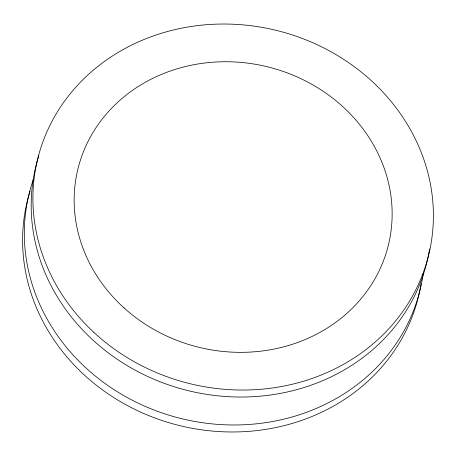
<?xml version="1.0" encoding="UTF-8"?>
<svg xmlns="http://www.w3.org/2000/svg" width="456" height="456" viewBox="0 0 456 456"><rect width="100%" height="100%" fill="white"/><g stroke="black" fill="none" stroke-linecap="round" stroke-linejoin="round"><path stroke-width="0.68" d="M421.002 283.877A201.307 181.847 13.8 0 1 181.288 426.001A201.307 181.847 13.8 0 1 30.033 191.315M429.586 248.942A201.307 181.847 13.8 0 1 189.496 390.969A201.307 181.847 13.8 0 1 38.823 155.713M423.242 273.423A201.307 181.847 13.8 0 1 182.28 418.836A201.307 181.847 13.8 0 1 33.259 179.71M124.095 307.96A159.828 144.381 13.8 0 0 387.874 247.106A159.828 144.381 13.8 0 0 187.479 66.046A159.828 144.381 13.8 0 0 124.095 307.96M93.714 332.236A201.307 181.847 13.8 0 0 427.34 260.034A201.307 181.847 13.8 0 0 178.393 28.836A201.307 181.847 13.8 0 0 93.714 332.236"/></g></svg>
